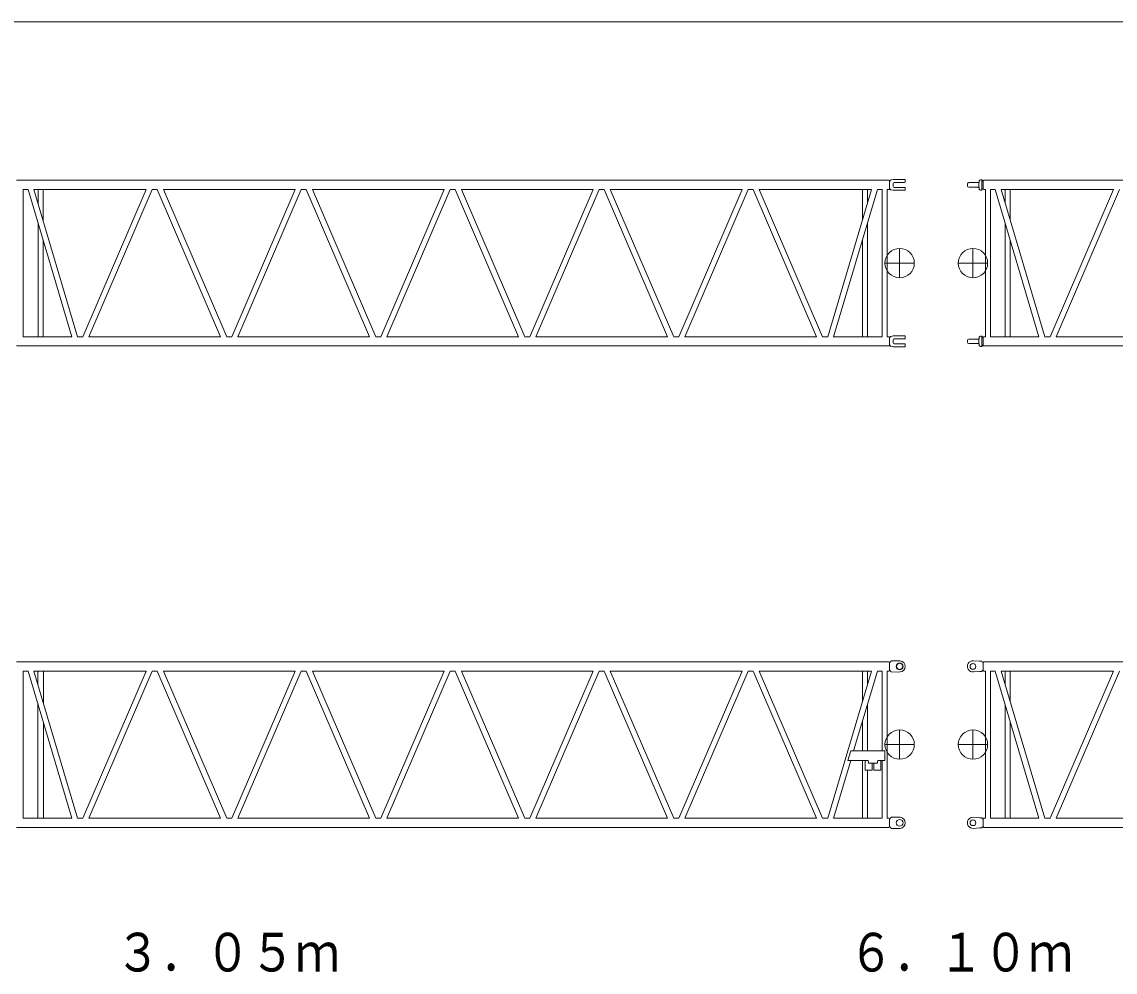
# Model space of a CAD drawing. Units: millimetres on the paper. Extents: x -420 to 629, y -297 to 297.
# Drawn here: x 26.3 to 150.5, y 176 to 284 of the extents above; entities that cross this region are included whole.
import ezdxf
from ezdxf.enums import TextEntityAlignment as Align

# ---------------------------------------------------------------- set-up
doc = ezdxf.new("R2010")
doc.units = ezdxf.units.MM
doc.layers.add('0-0_0', color=7, linetype='Continuous', lineweight=18)
doc.layers.add('0-1_1', color=7, linetype='Continuous', lineweight=18)
doc.styles.add('ＭＳ ゴシック', font='')
doc.styles.get('ＭＳ ゴシック').set_extended_font_data('MS Gothic')

msp = doc.modelspace()

# ---------------------------------------------------------------- linework, layer by layer
at = {"layer": '0-0_0'}
for p, q in [((25.645, 265.99), (124.825, 265.99)), ((124.825, 265.99), (124.868, 265.915)), ((124.971, 265.963), (124.945, 265.918)), ((125.302, 266.07), (125.063, 266.027)), ((126.668, 266.07), (125.302, 266.07)), ((126.668, 265.82), (126.668, 266.07)), ((135.459, 265.918), (135.386, 266.045)), ((135.535, 265.915), (135.578, 265.99)), ((135.578, 265.99), (285.558, 265.99)), ((26.418, 248.211), (26.418, 264.932)), ((26.418, 264.932), (26.971, 264.932)), ((31.937, 248.211), (26.971, 264.932)), ((32.6, 248.211), (27.633, 264.932)), ((27.633, 264.932), (40.39, 264.932)), ((28.102, 263.354), (28.102, 264.932)), ((28.669, 261.446), (28.669, 264.932)), ((40.39, 264.932), (33.19, 248.211)), ((41.081, 264.932), (33.881, 248.211)), ((41.081, 264.932), (41.656, 264.932)), ((48.856, 248.211), (41.656, 264.932)), ((49.548, 248.211), (42.348, 264.932)), ((42.348, 264.932), (57.323, 264.932)), ((57.323, 264.932), (50.123, 248.211)), ((58.014, 264.932), (50.814, 248.211)), ((58.014, 264.932), (58.59, 264.932)), ((65.79, 248.211), (58.59, 264.932)), ((66.481, 248.211), (59.281, 264.932)), ((59.281, 264.932), (74.256, 264.932)), ((74.256, 264.932), (67.056, 248.211)), ((74.948, 264.932), (67.748, 248.211)), ((74.948, 264.932), (75.523, 264.932)), ((82.723, 248.211), (75.523, 264.932)), ((83.415, 248.211), (76.215, 264.932)), ((76.215, 264.932), (91.19, 264.932)), ((91.19, 264.932), (83.99, 248.211)), ((91.881, 264.932), (84.681, 248.211)), ((91.881, 264.932), (92.457, 264.932)), ((99.657, 248.211), (92.457, 264.932)), ((100.348, 248.211), (93.148, 264.932)), ((93.148, 264.932), (108.123, 264.932)), ((108.123, 264.932), (100.923, 248.211)), ((108.814, 264.932), (101.615, 248.211)), ((108.814, 264.932), (109.39, 264.932)), ((116.59, 248.211), (109.39, 264.932)), ((117.281, 248.211), (110.081, 264.932)), ((110.081, 264.932), (122.837, 264.932)), ((122.837, 264.932), (117.871, 248.211)), ((123.5, 264.932), (118.533, 248.211)), ((121.802, 261.446), (121.802, 264.932)), ((122.369, 263.354), (122.369, 264.932)), ((123.5, 264.932), (124.052, 264.932)), ((124.052, 248.211), (124.052, 264.932)), ((124.618, 248.211), (124.618, 264.932)), ((124.618, 264.932), (124.825, 264.932)), ((124.825, 264.932), (124.868, 265.007)), ((124.868, 265.007), (124.868, 265.915)), ((124.916, 265.901), (124.868, 265.901)), ((124.916, 265.021), (124.868, 265.021)), ((124.971, 264.96), (124.945, 265.005)), ((125.302, 264.853), (125.063, 264.895)), ((125.302, 265.286), (125.302, 265.636)), ((126.668, 264.853), (125.302, 264.853)), ((126.585, 265.736), (125.402, 265.736)), ((126.585, 265.186), (125.402, 265.186)), ((126.668, 264.853), (126.668, 265.103)), ((133.735, 265.461), (133.752, 265.603)), ((133.735, 265.461), (133.752, 265.32)), ((133.885, 265.72), (134.988, 265.72)), ((133.885, 265.203), (134.988, 265.203)), ((135.03, 265.461), (135.087, 265.928)), ((135.03, 265.461), (135.087, 264.995)), ((135.22, 264.878), (135.386, 264.878)), ((135.488, 265.901), (135.535, 265.901)), ((135.488, 265.021), (135.535, 265.021)), ((135.535, 265.007), (135.535, 265.915)), ((135.535, 265.007), (135.578, 264.932)), ((135.578, 264.932), (135.785, 264.932)), ((135.785, 248.211), (135.785, 264.932)), ((136.352, 248.211), (136.352, 264.932)), ((136.352, 264.932), (136.904, 264.932)), ((136.904, 264.932), (141.871, 248.211)), ((137.566, 264.932), (142.533, 248.211)), ((137.566, 264.932), (150.323, 264.932)), ((138.035, 263.354), (138.035, 264.932)), ((138.602, 261.446), (138.602, 264.932)), ((143.123, 248.211), (150.323, 264.932)), ((143.814, 248.211), (151.014, 264.932)), ((28.102, 248.211), (28.102, 261.123)), ((122.369, 248.211), (122.369, 261.124)), ((138.035, 248.211), (138.035, 261.123)), ((28.669, 248.211), (28.669, 259.216)), ((121.802, 248.211), (121.802, 259.216)), ((138.602, 248.211), (138.602, 259.216)), ((126.035, 258.238), (126.035, 254.905)), ((134.368, 258.238), (134.368, 254.905)), ((124.368, 256.571), (127.702, 256.571)), ((132.702, 256.571), (136.035, 256.571)), ((26.418, 248.211), (31.937, 248.211)), ((32.6, 248.211), (33.19, 248.211)), ((33.881, 248.211), (48.856, 248.211)), ((49.548, 248.211), (50.123, 248.211)), ((50.814, 248.211), (65.79, 248.211)), ((66.481, 248.211), (67.056, 248.211)), ((67.748, 248.211), (82.723, 248.211)), ((83.415, 248.211), (83.99, 248.211)), ((84.681, 248.211), (99.657, 248.211)), ((100.348, 248.211), (100.923, 248.211)), ((101.615, 248.211), (116.59, 248.211)), ((117.281, 248.211), (117.871, 248.211)), ((118.533, 248.211), (124.052, 248.211)), ((124.618, 248.211), (124.825, 248.211)), ((124.825, 248.211), (124.868, 248.136)), ((124.868, 247.227), (124.868, 248.136)), ((124.916, 248.121), (124.868, 248.121)), ((124.971, 248.183), (124.945, 248.138)), ((125.302, 248.29), (125.063, 248.248)), ((126.668, 248.29), (125.302, 248.29)), ((125.302, 247.506), (125.302, 247.856)), ((126.585, 247.956), (125.402, 247.956)), ((126.585, 247.406), (125.402, 247.406)), ((126.668, 248.04), (126.668, 248.29)), ((126.668, 247.073), (126.668, 247.323)), ((133.735, 247.681), (133.752, 247.823)), ((133.735, 247.681), (133.752, 247.54)), ((133.885, 247.94), (134.988, 247.94)), ((133.885, 247.423), (134.988, 247.423)), ((135.03, 247.681), (135.087, 248.148)), ((135.03, 247.681), (135.087, 247.215)), ((135.22, 248.265), (135.386, 248.265)), ((135.386, 248.265), (135.386, 247.098)), ((135.459, 248.138), (135.386, 248.265)), ((135.488, 248.121), (135.535, 248.121)), ((135.535, 248.135), (135.578, 248.211)), ((135.535, 247.227), (135.535, 248.135)), ((135.578, 248.211), (135.785, 248.211)), ((136.352, 248.211), (141.871, 248.211)), ((142.533, 248.211), (143.123, 248.211)), ((143.814, 248.211), (158.79, 248.211)), ((25.645, 247.152), (124.825, 247.152)), ((124.825, 247.152), (124.868, 247.227)), ((124.916, 247.241), (124.868, 247.241)), ((124.971, 247.18), (124.945, 247.225)), ((125.302, 247.073), (125.063, 247.115)), ((126.668, 247.073), (125.302, 247.073)), ((135.22, 247.098), (135.386, 247.098)), ((135.386, 247.098), (135.459, 247.225)), ((135.488, 247.241), (135.535, 247.241)), ((135.535, 247.227), (135.578, 247.152)), ((135.578, 247.152), (285.558, 247.152)), ((124.825, 211.257), (25.645, 211.257)), ((124.825, 211.257), (124.868, 211.182)), ((124.945, 211.184), (125.008, 211.294)), ((125.852, 211.379), (125.12, 211.36)), ((126.09, 211.359), (125.852, 211.379)), ((134.412, 211.36), (135.118, 211.311)), ((135.118, 211.311), (135.386, 211.311)), ((135.386, 211.311), (135.459, 211.184)), ((135.535, 211.182), (135.578, 211.257)), ((285.558, 211.257), (135.578, 211.257)), ((26.971, 210.199), (26.418, 210.199)), ((26.418, 210.199), (26.418, 193.477)), ((31.937, 193.477), (26.971, 210.199)), ((32.6, 193.477), (27.633, 210.199)), ((40.39, 210.199), (27.633, 210.199)), ((28.068, 210.199), (28.068, 208.735)), ((28.703, 210.199), (28.703, 206.597)), ((40.39, 210.199), (33.19, 193.477)), ((41.081, 210.199), (33.881, 193.477)), ((41.656, 210.199), (41.081, 210.199)), ((48.856, 193.477), (41.656, 210.199)), ((49.548, 193.477), (42.348, 210.199)), ((57.323, 210.199), (42.348, 210.199)), ((57.323, 210.199), (50.123, 193.477)), ((58.014, 210.199), (50.814, 193.477)), ((58.59, 210.199), (58.014, 210.199)), ((65.79, 193.477), (58.59, 210.199)), ((66.481, 193.477), (59.281, 210.199)), ((74.256, 210.199), (59.281, 210.199)), ((74.256, 210.199), (67.056, 193.477)), ((74.948, 210.199), (67.748, 193.477)), ((75.523, 210.199), (74.948, 210.199)), ((82.723, 193.477), (75.523, 210.199)), ((83.414, 193.477), (76.214, 210.199)), ((91.19, 210.199), (76.214, 210.199)), ((91.19, 210.199), (83.99, 193.477)), ((91.881, 210.199), (84.681, 193.477)), ((92.456, 210.199), (91.881, 210.199)), ((99.656, 193.477), (92.456, 210.199)), ((100.348, 193.477), (93.148, 210.199)), ((108.123, 210.199), (93.148, 210.199)), ((108.123, 210.199), (100.923, 193.477)), ((108.814, 210.199), (101.614, 193.477)), ((109.39, 210.199), (108.814, 210.199)), ((116.59, 193.477), (109.39, 210.199)), ((117.281, 193.477), (110.081, 210.199)), ((122.837, 210.199), (110.081, 210.199)), ((122.837, 210.199), (117.871, 193.477)), ((123.5, 210.199), (120.802, 201.114)), ((121.802, 210.199), (121.802, 206.712)), ((122.369, 210.199), (122.369, 208.62)), ((124.052, 210.199), (123.5, 210.199)), ((124.052, 210.199), (124.052, 201.114)), ((124.825, 210.199), (124.618, 210.199)), ((124.618, 210.199), (124.618, 193.477)), ((124.825, 210.199), (124.868, 210.274)), ((124.868, 211.182), (124.868, 210.274)), ((124.916, 211.168), (124.868, 211.168)), ((124.916, 210.288), (124.868, 210.288)), ((125.008, 210.162), (124.945, 210.271)), ((125.852, 210.076), (125.12, 210.095)), ((126.09, 210.097), (125.852, 210.076)), ((134.412, 210.096), (135.118, 210.144)), ((135.118, 210.144), (135.386, 210.144)), ((135.386, 210.144), (135.459, 210.271)), ((135.488, 211.168), (135.535, 211.168)), ((135.488, 210.288), (135.535, 210.288)), ((135.535, 211.182), (135.535, 210.274)), ((135.535, 210.274), (135.578, 210.199)), ((135.785, 210.199), (135.578, 210.199)), ((135.785, 210.199), (135.785, 193.477)), ((136.352, 210.199), (136.352, 193.477)), ((136.904, 210.199), (136.352, 210.199)), ((136.904, 210.199), (141.871, 193.477)), ((137.566, 210.199), (142.533, 193.477)), ((150.323, 210.199), (137.566, 210.199)), ((138.035, 210.199), (138.035, 208.62)), ((138.602, 210.199), (138.602, 206.712)), ((143.123, 193.477), (150.323, 210.199)), ((143.814, 193.477), (151.014, 210.199)), ((28.068, 206.505), (28.068, 193.477)), ((122.369, 206.39), (122.369, 201.114)), ((138.035, 206.39), (138.035, 193.477)), ((28.703, 204.367), (28.703, 193.477)), ((121.802, 204.482), (121.802, 201.114)), ((138.602, 204.482), (138.602, 193.477)), ((126.035, 203.504), (126.035, 200.171)), ((134.368, 203.504), (134.368, 200.171)), ((124.368, 201.838), (127.702, 201.838)), ((132.702, 201.838), (136.035, 201.838)), ((120.47, 201.114), (120.149, 200.031)), ((120.47, 201.114), (124.335, 201.114)), ((124.335, 201.114), (124.335, 200.031)), ((120.48, 200.031), (118.533, 193.477)), ((120.149, 200.031), (122.402, 200.031)), ((121.802, 200.031), (121.802, 193.477)), ((122.097, 200.031), (122.097, 198.948)), ((122.907, 198.948), (122.097, 198.948)), ((122.369, 198.948), (122.369, 193.477)), ((122.502, 199.931), (122.502, 199.731)), ((123.502, 199.731), (122.502, 199.731)), ((122.907, 199.731), (122.907, 198.948)), ((123.097, 199.731), (123.097, 198.948)), ((123.907, 198.948), (123.097, 198.948)), ((123.502, 199.931), (123.502, 199.731)), ((123.602, 200.031), (124.335, 200.031)), ((123.907, 200.031), (123.907, 198.948)), ((124.052, 200.031), (124.052, 193.477)), ((31.937, 193.477), (26.418, 193.477)), ((33.19, 193.477), (32.6, 193.477)), ((48.856, 193.477), (33.881, 193.477)), ((50.123, 193.477), (49.548, 193.477)), ((65.79, 193.477), (50.814, 193.477)), ((67.056, 193.477), (66.481, 193.477)), ((82.723, 193.477), (67.748, 193.477)), ((83.99, 193.477), (83.414, 193.477)), ((99.656, 193.477), (84.681, 193.477)), ((100.923, 193.477), (100.348, 193.477)), ((116.59, 193.477), (101.614, 193.477)), ((117.871, 193.477), (117.281, 193.477)), ((124.052, 193.477), (118.533, 193.477)), ((124.825, 193.477), (124.618, 193.477)), ((124.825, 193.477), (124.868, 193.402)), ((124.868, 193.402), (124.868, 192.493)), ((124.916, 193.388), (124.868, 193.388)), ((124.945, 193.404), (125.008, 193.514)), ((125.852, 193.599), (125.12, 193.58)), ((126.09, 193.579), (125.852, 193.599)), ((134.412, 193.579), (135.118, 193.531)), ((135.118, 193.531), (135.386, 193.531)), ((135.386, 193.531), (135.459, 193.404)), ((135.488, 193.388), (135.535, 193.388)), ((135.535, 193.402), (135.578, 193.477)), ((135.535, 193.402), (135.535, 192.493)), ((135.785, 193.477), (135.578, 193.477)), ((141.871, 193.477), (136.352, 193.477)), ((143.123, 193.477), (142.533, 193.477)), ((158.79, 193.477), (143.814, 193.477)), ((124.825, 192.418), (25.645, 192.418)), ((124.825, 192.418), (124.868, 192.493)), ((124.916, 192.508), (124.868, 192.508)), ((125.008, 192.382), (124.945, 192.491)), ((125.852, 192.296), (125.12, 192.315)), ((126.09, 192.317), (125.852, 192.296)), ((134.412, 192.316), (135.118, 192.364)), ((135.118, 192.364), (135.386, 192.364)), ((135.386, 192.364), (135.459, 192.491)), ((135.488, 192.508), (135.535, 192.508)), ((135.535, 192.493), (135.578, 192.418)), ((285.558, 192.418), (135.578, 192.418))]:
    msp.add_line(p, q, dxfattribs=at)
msp.add_lwpolyline([(135.22, 266.045), (135.386, 266.045), (135.386, 264.878), (135.459, 265.005)], dxfattribs=at)
for centre, radius in [((126.035, 256.571), 1.667), ((134.368, 256.571), 1.667), ((126.035, 210.728), 0.383), ((126.035, 210.728), 0.35), ((134.368, 210.728), 0.326), ((126.035, 201.838), 1.667), ((134.368, 201.838), 1.667), ((126.035, 192.948), 0.383), ((134.368, 192.948), 0.326)]:
    msp.add_circle(centre, radius, dxfattribs=at)
for centre, radius, start, end in [((125.086, 265.896), 0.133, 100, 150), ((135.22, 265.911), 0.133, 90.00069, 173.00006), ((124.916, 265.935), 0.0333, 270, 330), ((124.916, 264.988), 0.0333, 30, 90), ((125.086, 265.026), 0.133, 210, 260), ((125.402, 265.636), 0.1, 90.00002, 180), ((125.402, 265.286), 0.1, 180, 269.99998), ((126.585, 265.82), 0.0833, 269.99998, 359.99996), ((126.585, 265.103), 0.0833, 359.99996, 90), ((133.885, 265.586), 0.133, 89.9984, 172.99979), ((133.885, 265.336), 0.133, 186.99989, 269.99887), ((134.988, 265.803), 0.0833, 270.00144, 353.00017), ((134.988, 265.12), 0.0833, 6.99969, 89.99741), ((135.22, 265.011), 0.133, 187.00005, 270.00007), ((135.488, 265.935), 0.0333, 210, 270), ((135.488, 264.988), 0.0333, 90, 150), ((124.916, 248.155), 0.0333, 270, 330), ((125.086, 248.116), 0.133, 100, 150), ((125.402, 247.856), 0.1, 90.00002, 180), ((125.402, 247.506), 0.1, 180, 269.99998), ((126.585, 248.04), 0.0833, 269.99998, 359.99996), ((126.585, 247.323), 0.0833, 359.99996, 90), ((133.885, 247.806), 0.133, 89.9984, 172.99979), ((133.885, 247.556), 0.133, 186.99989, 269.99887), ((134.988, 248.023), 0.0833, 270.00144, 353.00017), ((134.988, 247.34), 0.0833, 6.99969, 89.99741), ((135.22, 248.131), 0.133, 90.00069, 173.00006), ((135.488, 248.155), 0.0333, 210, 270), ((124.916, 247.208), 0.0333, 30, 90), ((125.086, 247.246), 0.133, 210, 260), ((135.22, 247.231), 0.133, 187.00005, 270.00007), ((135.488, 247.208), 0.0333, 90, 150), ((125.123, 211.227), 0.133, 91.5, 150), ((126.035, 210.728), 0.633, 275.00001, 84.99997), ((134.368, 210.728), 0.633, 86.07257, 273.92747), ((124.916, 211.201), 0.0333, 270, 330), ((124.916, 210.254), 0.0333, 30, 90), ((125.123, 210.228), 0.133, 210, 268.5), ((135.488, 211.201), 0.0333, 210, 270), ((135.488, 210.254), 0.0333, 90, 150), ((122.402, 199.931), 0.1, 0, 90), ((123.602, 199.931), 0.1, 90, 180), ((124.916, 193.421), 0.0333, 270, 330), ((125.123, 193.447), 0.133, 91.5, 150), ((126.035, 192.948), 0.633, 275.00001, 84.99997), ((134.368, 192.948), 0.633, 86.07257, 273.92747), ((135.488, 193.421), 0.0333, 210, 270), ((124.916, 192.474), 0.0333, 30, 90), ((125.123, 192.448), 0.133, 210, 268.5), ((135.488, 192.474), 0.0333, 90, 150)]:
    msp.add_arc(centre, radius, start, end, dxfattribs=at)
at = {"layer": '0-1_1'}
msp.add_line((-411.5, 284), (411.5, 284), dxfattribs=at)

# ---------------------------------------------------------------- texts
at = {"layer": '0-0_0', "style": 'ＭＳ ゴシック', "width": 0.85}
for s, p in [('３．０５ｍ', (36.906, 174.723)), ('６．１０ｍ', (120.24, 174.723))]:
    msp.add_text(s, height=4.399, dxfattribs=at).set_placement(p, align=Align.BOTTOM_LEFT)

doc.saveas('drawing.dxf')
